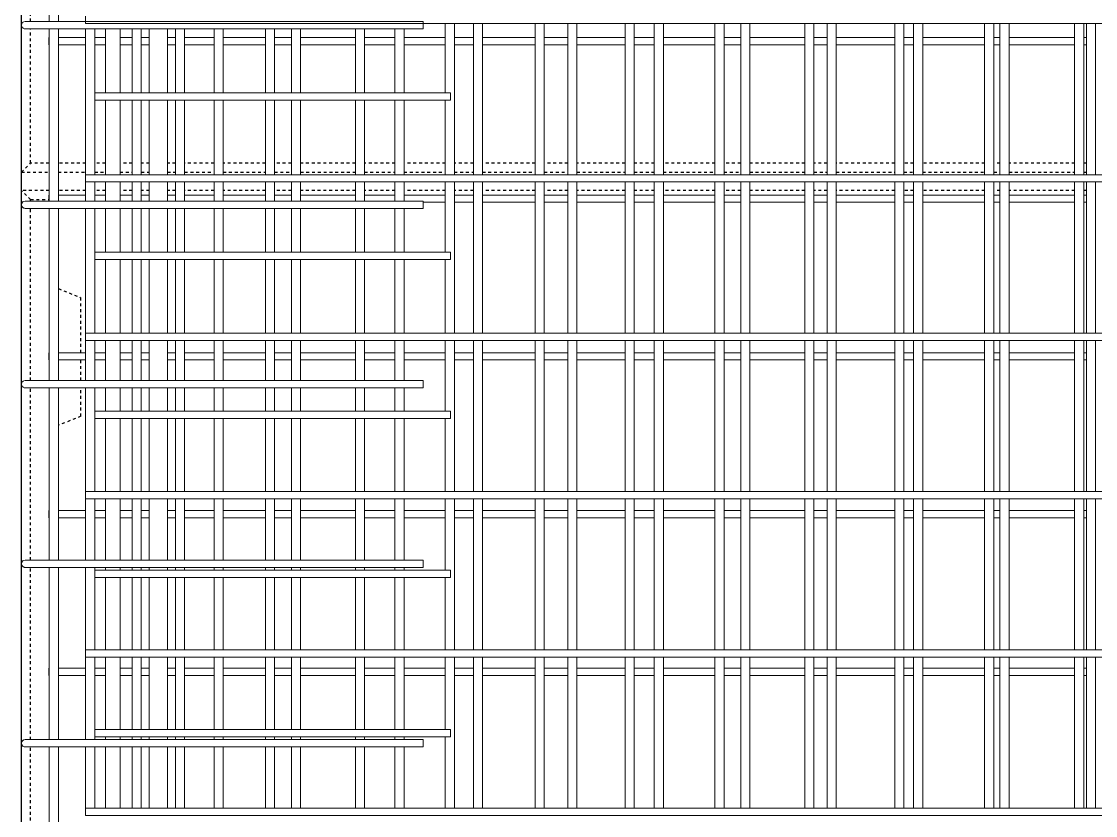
# Model space of a CAD drawing. Header units: millimetres. Extents: x -7141 to 5307, y -2677 to 10424.
# Drawn here: x -4296 to -3119, y 2975 to 3845 of the extents above; entities that cross this region are included whole.
import ezdxf

# ---------------------------------------------------------------- set-up
doc = ezdxf.new("R2010")
doc.units = ezdxf.units.MM
doc.linetypes.add('Dash', pattern=[6.36, 3.18, -3.18])
for name, color, linetype, lineweight in [('A-WALL', 113, 'Continuous', 25), ('A-WALL-HDLN', 110, 'Dash', 25), ('S-RBAR', 171, 'Continuous', 18)]:
    doc.layers.add(name, color=color, linetype=linetype, lineweight=lineweight)

msp = doc.modelspace()

# ---------------------------------------------------------------- linework, layer by layer
at = {"layer": 'A-WALL'}
msp.add_line((-4296.2, -1395), (-4296.2, 7060), dxfattribs=at)
at = {"layer": 'A-WALL-HDLN'}
for p, q in [((-4286.2, 3845.2), (-4286.2, 4034)), ((-4286.2, 3690), (-4286.2, 3837.2)), ((-4296.2, 3680), (-4286.2, 3690)), ((-4265.8, 3690), (-4286.2, 3690)), ((-4225.9, 3690), (-4255.8, 3690)), ((-4204.2, 3690), (-4215.9, 3690)), ((-4174.9, 3690), (-4188.2, 3690)), ((-4156.2, 3690), (-4164.9, 3690)), ((-4127.4, 3690), (-4136.2, 3690)), ((-4085.2, 3690), (-4117.4, 3690)), ((-4028.9, 3690), (-4075.2, 3690)), ((-4000.5, 3690), (-4018.9, 3690)), ((-3930.4, 3690), (-3990.5, 3690)), ((-3887, 3690), (-3920.4, 3690)), ((-3831.9, 3690), (-3877, 3690)), ((-3801.1, 3690), (-3821.9, 3690)), ((-3733.4, 3690), (-3791.1, 3690)), ((-3697.6, 3690), (-3723.4, 3690)), ((-3634.9, 3690), (-3687.6, 3690)), ((-3602.9, 3690), (-3624.9, 3690)), ((-3536.4, 3690), (-3592.9, 3690)), ((-3508.2, 3690), (-3526.4, 3690)), ((-3437.9, 3690), (-3498.2, 3690)), ((-3413.5, 3690), (-3427.9, 3690)), ((-3339.4, 3690), (-3403.5, 3690)), ((-3318.8, 3690), (-3329.4, 3690)), ((-3240.9, 3690), (-3308.8, 3690)), ((-3224.1, 3690), (-3230.9, 3690)), ((-3142.3, 3690), (-3214.1, 3690)), ((-3129.4, 3690), (-3132.3, 3690)), ((-4296.2, 3680), (-4265.8, 3680)), ((-4255.8, 3680), (-4225.9, 3680)), ((-4215.9, 3680), (-4204.2, 3680)), ((-4188.2, 3680), (-4174.9, 3680)), ((-4164.9, 3680), (-4156.2, 3680)), ((-4136.2, 3680), (-4127.4, 3680)), ((-4117.4, 3680), (-4085.2, 3680)), ((-4075.2, 3680), (-4028.9, 3680)), ((-4018.9, 3680), (-4000.5, 3680)), ((-3990.5, 3680), (-3930.4, 3680)), ((-3920.4, 3680), (-3887, 3680)), ((-3877, 3680), (-3831.9, 3680)), ((-3821.9, 3680), (-3801.1, 3680)), ((-3791.1, 3680), (-3733.4, 3680)), ((-3723.4, 3680), (-3697.6, 3680)), ((-3687.6, 3680), (-3634.9, 3680)), ((-3624.9, 3680), (-3602.9, 3680)), ((-3592.9, 3680), (-3536.4, 3680)), ((-3526.4, 3680), (-3508.2, 3680)), ((-3498.2, 3680), (-3437.9, 3680)), ((-3427.9, 3680), (-3413.5, 3680)), ((-3403.5, 3680), (-3339.4, 3680)), ((-3329.4, 3680), (-3318.8, 3680)), ((-3308.8, 3680), (-3240.9, 3680)), ((-3230.9, 3680), (-3224.1, 3680)), ((-3214.1, 3680), (-3142.3, 3680)), ((-3132.3, 3680), (-3129.4, 3680)), ((-4265.8, 3660), (-4296.2, 3660)), ((-4286.2, 3650), (-4296.2, 3660)), ((-4225.9, 3660), (-4255.8, 3660)), ((-4204.2, 3660), (-4215.9, 3660)), ((-4174.9, 3660), (-4188.2, 3660)), ((-4156.2, 3660), (-4164.9, 3660)), ((-4127.4, 3660), (-4136.2, 3660)), ((-4085.2, 3660), (-4117.4, 3660)), ((-4028.9, 3660), (-4075.2, 3660)), ((-4000.5, 3660), (-4018.9, 3660)), ((-3930.4, 3660), (-3990.5, 3660)), ((-3887, 3660), (-3920.4, 3660)), ((-3831.9, 3660), (-3877, 3660)), ((-3801.1, 3660), (-3821.9, 3660)), ((-3733.4, 3660), (-3791.1, 3660)), ((-3697.6, 3660), (-3723.4, 3660)), ((-3634.9, 3660), (-3687.6, 3660)), ((-3602.9, 3660), (-3624.9, 3660)), ((-3536.4, 3660), (-3592.9, 3660)), ((-3508.2, 3660), (-3526.4, 3660)), ((-3437.9, 3660), (-3498.2, 3660)), ((-3413.5, 3660), (-3427.9, 3660)), ((-3339.4, 3660), (-3403.5, 3660)), ((-3318.8, 3660), (-3329.4, 3660)), ((-3240.9, 3660), (-3308.8, 3660)), ((-3224.1, 3660), (-3230.9, 3660)), ((-3142.3, 3660), (-3214.1, 3660)), ((-3129.4, 3660), (-3132.3, 3660)), ((-4286.2, 3648.4), (-4286.2, 3650)), ((-4286.2, 3650), (-4266.2, 3650)), ((-4286.2, 3451.7), (-4286.2, 3640.4)), ((-4255.8, 3552.4), (-4231.2, 3542.5)), ((-4231.2, 3482.2), (-4231.2, 3542.5)), ((-4231.2, 3451.7), (-4231.2, 3474.2)), ((-4286.2, 3254.9), (-4286.2, 3443.7)), ((-4231.2, 3412.5), (-4231.2, 3443.7)), ((-4231.2, 3412.5), (-4255.8, 3402.6)), ((-4286.2, 3058.1), (-4286.2, 3246.9)), ((-4286.2, 2861.3), (-4286.2, 3050.1))]:
    msp.add_line(p, q, dxfattribs=at)
at = {"layer": 'S-RBAR'}
for p, q in [((-4265.8, 3845.2), (-4265.8, 4034)), ((-4255.8, 3845.2), (-4255.8, 4034)), ((-4226.2, 3842.9), (-4226.2, 3850.9)), ((-4272.2, 3845.2), (-4292.2, 3845.2)), ((-4272.2, 3837.2), (-4292.2, 3837.2)), ((-4272.2, 3845.2), (-3856.2, 3845.2)), ((-4272.2, 3837.2), (-3856.2, 3837.2)), ((-4265.8, 3648.4), (-4265.8, 3837.2)), ((-4255.8, 3648.4), (-4255.8, 3837.2)), ((-4226.2, 3842.9), (-2591.2, 3842.9)), ((-4225.9, 3677.3), (-4225.9, 3837.2)), ((-4215.9, 3677.3), (-4215.9, 3837.2)), ((-4204.2, 3766.9), (-4204.2, 3837.2)), ((-4188.2, 3766.9), (-4188.2, 3837.2)), ((-4174.9, 3766.9), (-4174.9, 3837.2)), ((-4164.9, 3766.9), (-4164.9, 3837.2)), ((-4156.2, 3766.9), (-4156.2, 3837.2)), ((-4136.2, 3766.9), (-4136.2, 3837.2)), ((-4127.4, 3766.9), (-4127.4, 3837.2)), ((-4117.4, 3766.9), (-4117.4, 3837.2)), ((-4085.2, 3766.9), (-4085.2, 3837.2)), ((-4075.2, 3766.9), (-4075.2, 3837.2)), ((-4028.9, 3766.9), (-4028.9, 3837.2)), ((-4018.9, 3766.9), (-4018.9, 3837.2)), ((-4000.5, 3766.9), (-4000.5, 3837.2)), ((-3990.5, 3766.9), (-3990.5, 3837.2)), ((-3930.4, 3766.9), (-3930.4, 3837.2)), ((-3920.4, 3766.9), (-3920.4, 3837.2)), ((-3887, 3766.9), (-3887, 3837.2)), ((-3877, 3766.9), (-3877, 3837.2)), ((-3856.2, 3837.2), (-3856.2, 3845.2)), ((-3831.9, 3766.9), (-3831.9, 3842.9)), ((-3821.9, 3677.3), (-3821.9, 3842.9)), ((-3801.1, 3677.3), (-3801.1, 3842.9)), ((-3791.1, 3677.3), (-3791.1, 3842.9)), ((-3733.4, 3677.3), (-3733.4, 3842.9)), ((-3723.4, 3677.3), (-3723.4, 3842.9)), ((-3697.6, 3677.3), (-3697.6, 3842.9)), ((-3687.6, 3677.3), (-3687.6, 3842.9)), ((-3634.9, 3677.3), (-3634.9, 3842.9)), ((-3624.9, 3677.3), (-3624.9, 3842.9)), ((-3602.9, 3677.3), (-3602.9, 3842.9)), ((-3592.9, 3677.3), (-3592.9, 3842.9)), ((-3536.4, 3677.3), (-3536.4, 3842.9)), ((-3526.4, 3677.3), (-3526.4, 3842.9)), ((-3508.2, 3677.3), (-3508.2, 3842.9)), ((-3498.2, 3677.3), (-3498.2, 3842.9)), ((-3437.9, 3677.3), (-3437.9, 3842.9)), ((-3427.9, 3677.3), (-3427.9, 3842.9)), ((-3413.5, 3677.3), (-3413.5, 3842.9)), ((-3403.5, 3677.3), (-3403.5, 3842.9)), ((-3339.4, 3677.3), (-3339.4, 3842.9)), ((-3329.4, 3677.3), (-3329.4, 3842.9)), ((-3318.8, 3677.3), (-3318.8, 3842.9)), ((-3308.8, 3677.3), (-3308.8, 3842.9)), ((-3240.9, 3677.3), (-3240.9, 3842.9)), ((-3230.9, 3677.3), (-3230.9, 3842.9)), ((-3224.1, 3677.3), (-3224.1, 3842.9)), ((-3214.1, 3677.3), (-3214.1, 3842.9)), ((-3142.3, 3677.3), (-3142.3, 3842.9)), ((-3132.3, 3677.3), (-3132.3, 3842.9)), ((-3129.4, 3677.3), (-3129.4, 3842.9)), ((-3119.4, 3677.3), (-3119.4, 3842.9)), ((-4266.2, 3819.8), (-4266.2, 3827.8)), ((-4255.8, 3827.8), (-4225.9, 3827.8)), ((-4215.9, 3827.8), (-4204.2, 3827.8)), ((-4188.2, 3827.8), (-4174.9, 3827.8)), ((-4164.9, 3827.8), (-4156.2, 3827.8)), ((-4136.2, 3827.8), (-4127.4, 3827.8)), ((-4117.4, 3827.8), (-4085.2, 3827.8)), ((-4075.2, 3827.8), (-4028.9, 3827.8)), ((-4018.9, 3827.8), (-4000.5, 3827.8)), ((-3990.5, 3827.8), (-3930.4, 3827.8)), ((-3920.4, 3827.8), (-3887, 3827.8)), ((-3877, 3827.8), (-3831.9, 3827.8)), ((-3821.9, 3827.8), (-3801.1, 3827.8)), ((-3791.1, 3827.8), (-3733.4, 3827.8)), ((-3723.4, 3827.8), (-3697.6, 3827.8)), ((-3687.6, 3827.8), (-3634.9, 3827.8)), ((-3624.9, 3827.8), (-3602.9, 3827.8)), ((-3592.9, 3827.8), (-3536.4, 3827.8)), ((-3526.4, 3827.8), (-3508.2, 3827.8)), ((-3498.2, 3827.8), (-3437.9, 3827.8)), ((-3427.9, 3827.8), (-3413.5, 3827.8)), ((-3403.5, 3827.8), (-3339.4, 3827.8)), ((-3329.4, 3827.8), (-3318.8, 3827.8)), ((-3308.8, 3827.8), (-3240.9, 3827.8)), ((-3230.9, 3827.8), (-3224.1, 3827.8)), ((-3214.1, 3827.8), (-3142.3, 3827.8)), ((-3132.3, 3827.8), (-3129.4, 3827.8)), ((-4255.8, 3819.8), (-4225.9, 3819.8)), ((-4215.9, 3819.8), (-4204.2, 3819.8)), ((-4188.2, 3819.8), (-4174.9, 3819.8)), ((-4164.9, 3819.8), (-4156.2, 3819.8)), ((-4136.2, 3819.8), (-4127.4, 3819.8)), ((-4117.4, 3819.8), (-4085.2, 3819.8)), ((-4075.2, 3819.8), (-4028.9, 3819.8)), ((-4018.9, 3819.8), (-4000.5, 3819.8)), ((-3990.5, 3819.8), (-3930.4, 3819.8)), ((-3920.4, 3819.8), (-3887, 3819.8)), ((-3877, 3819.8), (-3831.9, 3819.8)), ((-3821.9, 3819.8), (-3801.1, 3819.8)), ((-3791.1, 3819.8), (-3733.4, 3819.8)), ((-3723.4, 3819.8), (-3697.6, 3819.8)), ((-3687.6, 3819.8), (-3634.9, 3819.8)), ((-3624.9, 3819.8), (-3602.9, 3819.8)), ((-3592.9, 3819.8), (-3536.4, 3819.8)), ((-3526.4, 3819.8), (-3508.2, 3819.8)), ((-3498.2, 3819.8), (-3437.9, 3819.8)), ((-3427.9, 3819.8), (-3413.5, 3819.8)), ((-3403.5, 3819.8), (-3339.4, 3819.8)), ((-3329.4, 3819.8), (-3318.8, 3819.8)), ((-3308.8, 3819.8), (-3240.9, 3819.8)), ((-3230.9, 3819.8), (-3224.1, 3819.8)), ((-3214.1, 3819.8), (-3142.3, 3819.8)), ((-3132.3, 3819.8), (-3129.4, 3819.8)), ((-4186.2, 3766.9), (-4216.3, 3766.9)), ((-4186.2, 3766.9), (-3826.2, 3766.9)), ((-3826.2, 3758.9), (-3826.2, 3766.9)), ((-4186.2, 3758.9), (-4216.3, 3758.9)), ((-4204.2, 3677.3), (-4204.2, 3758.9)), ((-4188.2, 3677.3), (-4188.2, 3758.9)), ((-4186.2, 3758.9), (-3826.2, 3758.9)), ((-4174.9, 3677.3), (-4174.9, 3758.9)), ((-4164.9, 3677.3), (-4164.9, 3758.9)), ((-4156.2, 3677.3), (-4156.2, 3758.9)), ((-4136.2, 3677.3), (-4136.2, 3758.9)), ((-4127.4, 3677.3), (-4127.4, 3758.9)), ((-4117.4, 3677.3), (-4117.4, 3758.9)), ((-4085.2, 3677.3), (-4085.2, 3758.9)), ((-4075.2, 3677.3), (-4075.2, 3758.9)), ((-4028.9, 3677.3), (-4028.9, 3758.9)), ((-4018.9, 3677.3), (-4018.9, 3758.9)), ((-4000.5, 3677.3), (-4000.5, 3758.9)), ((-3990.5, 3677.3), (-3990.5, 3758.9)), ((-3930.4, 3677.3), (-3930.4, 3758.9)), ((-3920.4, 3677.3), (-3920.4, 3758.9)), ((-3887, 3677.3), (-3887, 3758.9)), ((-3877, 3677.3), (-3877, 3758.9)), ((-3831.9, 3677.3), (-3831.9, 3758.9)), ((-4226.2, 3677.3), (-2591.2, 3677.3)), ((-4226.2, 3669.3), (-4226.2, 3677.3)), ((-4226.2, 3669.3), (-2591.2, 3669.3)), ((-4225.9, 3648.4), (-4225.9, 3669.3)), ((-4215.9, 3648.4), (-4215.9, 3669.3)), ((-4204.2, 3648.4), (-4204.2, 3669.3)), ((-4188.2, 3648.4), (-4188.2, 3669.3)), ((-4174.9, 3648.4), (-4174.9, 3669.3)), ((-4164.9, 3648.4), (-4164.9, 3669.3)), ((-4156.2, 3648.4), (-4156.2, 3669.3)), ((-4136.2, 3648.4), (-4136.2, 3669.3)), ((-4127.4, 3648.4), (-4127.4, 3669.3)), ((-4117.4, 3648.4), (-4117.4, 3669.3)), ((-4085.2, 3648.4), (-4085.2, 3669.3)), ((-4075.2, 3648.4), (-4075.2, 3669.3)), ((-4028.9, 3648.4), (-4028.9, 3669.3)), ((-4018.9, 3648.4), (-4018.9, 3669.3)), ((-4000.5, 3648.4), (-4000.5, 3669.3)), ((-3990.5, 3648.4), (-3990.5, 3669.3)), ((-3930.4, 3648.4), (-3930.4, 3669.3)), ((-3920.4, 3648.4), (-3920.4, 3669.3)), ((-3887, 3648.4), (-3887, 3669.3)), ((-3877, 3648.4), (-3877, 3669.3)), ((-3831.9, 3592.5), (-3831.9, 3669.3)), ((-3821.9, 3503.7), (-3821.9, 3669.3)), ((-3801.1, 3503.7), (-3801.1, 3669.3)), ((-3791.1, 3503.7), (-3791.1, 3669.3)), ((-3733.4, 3503.7), (-3733.4, 3669.3)), ((-3723.4, 3503.7), (-3723.4, 3669.3)), ((-3697.6, 3503.7), (-3697.6, 3669.3)), ((-3687.6, 3503.7), (-3687.6, 3669.3)), ((-3634.9, 3503.7), (-3634.9, 3669.3)), ((-3624.9, 3503.7), (-3624.9, 3669.3)), ((-3602.9, 3503.7), (-3602.9, 3669.3)), ((-3592.9, 3503.7), (-3592.9, 3669.3)), ((-3536.4, 3503.7), (-3536.4, 3669.3)), ((-3526.4, 3503.7), (-3526.4, 3669.3)), ((-3508.2, 3503.7), (-3508.2, 3669.3)), ((-3498.2, 3503.7), (-3498.2, 3669.3)), ((-3437.9, 3503.7), (-3437.9, 3669.3)), ((-3427.9, 3503.7), (-3427.9, 3669.3)), ((-3413.5, 3503.7), (-3413.5, 3669.3)), ((-3403.5, 3503.7), (-3403.5, 3669.3)), ((-3339.4, 3503.7), (-3339.4, 3669.3)), ((-3329.4, 3503.7), (-3329.4, 3669.3)), ((-3318.8, 3503.7), (-3318.8, 3669.3)), ((-3308.8, 3503.7), (-3308.8, 3669.3)), ((-3240.9, 3503.7), (-3240.9, 3669.3)), ((-3230.9, 3503.7), (-3230.9, 3669.3)), ((-3224.1, 3503.7), (-3224.1, 3669.3)), ((-3214.1, 3503.7), (-3214.1, 3669.3)), ((-3142.3, 3503.7), (-3142.3, 3669.3)), ((-3132.3, 3503.7), (-3132.3, 3669.3)), ((-3129.4, 3503.7), (-3129.4, 3669.3)), ((-3119.4, 3503.7), (-3119.4, 3669.3)), ((-4272.2, 3648.4), (-4292.2, 3648.4)), ((-4272.2, 3648.4), (-3856.2, 3648.4)), ((-4266.2, 3648.4), (-4266.2, 3655)), ((-4255.8, 3655), (-4225.9, 3655)), ((-4215.9, 3655), (-4204.2, 3655)), ((-4188.2, 3655), (-4174.9, 3655)), ((-4164.9, 3655), (-4156.2, 3655)), ((-4136.2, 3655), (-4127.4, 3655)), ((-4117.4, 3655), (-4085.2, 3655)), ((-4075.2, 3655), (-4028.9, 3655)), ((-4018.9, 3655), (-4000.5, 3655)), ((-3990.5, 3655), (-3930.4, 3655)), ((-3920.4, 3655), (-3887, 3655)), ((-3877, 3655), (-3831.9, 3655)), ((-3856.2, 3640.4), (-3856.2, 3648.4)), ((-3821.9, 3655), (-3801.1, 3655)), ((-3791.1, 3655), (-3733.4, 3655)), ((-3723.4, 3655), (-3697.6, 3655)), ((-3687.6, 3655), (-3634.9, 3655)), ((-3624.9, 3655), (-3602.9, 3655)), ((-3592.9, 3655), (-3536.4, 3655)), ((-3526.4, 3655), (-3508.2, 3655)), ((-3498.2, 3655), (-3437.9, 3655)), ((-3427.9, 3655), (-3413.5, 3655)), ((-3403.5, 3655), (-3339.4, 3655)), ((-3329.4, 3655), (-3318.8, 3655)), ((-3308.8, 3655), (-3240.9, 3655)), ((-3230.9, 3655), (-3224.1, 3655)), ((-3214.1, 3655), (-3142.3, 3655)), ((-3132.3, 3655), (-3129.4, 3655)), ((-4272.2, 3640.4), (-4292.2, 3640.4)), ((-4272.2, 3640.4), (-3856.2, 3640.4)), ((-4265.8, 3451.7), (-4265.8, 3640.4)), ((-4255.8, 3451.7), (-4255.8, 3640.4)), ((-4225.9, 3503.7), (-4225.9, 3640.4)), ((-4215.9, 3503.7), (-4215.9, 3640.4)), ((-4204.2, 3592.5), (-4204.2, 3640.4)), ((-4188.2, 3592.5), (-4188.2, 3640.4)), ((-4174.9, 3592.5), (-4174.9, 3640.4)), ((-4164.9, 3592.5), (-4164.9, 3640.4)), ((-4156.2, 3592.5), (-4156.2, 3640.4)), ((-4136.2, 3592.5), (-4136.2, 3640.4)), ((-4127.4, 3592.5), (-4127.4, 3640.4)), ((-4117.4, 3592.5), (-4117.4, 3640.4)), ((-4085.2, 3592.5), (-4085.2, 3640.4)), ((-4075.2, 3592.5), (-4075.2, 3640.4)), ((-4028.9, 3592.5), (-4028.9, 3640.4)), ((-4018.9, 3592.5), (-4018.9, 3640.4)), ((-4000.5, 3592.5), (-4000.5, 3640.4)), ((-3990.5, 3592.5), (-3990.5, 3640.4)), ((-3930.4, 3592.5), (-3930.4, 3640.4)), ((-3920.4, 3592.5), (-3920.4, 3640.4)), ((-3887, 3592.5), (-3887, 3640.4)), ((-3877, 3592.5), (-3877, 3640.4)), ((-3856.2, 3647), (-3831.9, 3647)), ((-3821.9, 3647), (-3801.1, 3647)), ((-3791.1, 3647), (-3733.4, 3647)), ((-3723.4, 3647), (-3697.6, 3647)), ((-3687.6, 3647), (-3634.9, 3647)), ((-3624.9, 3647), (-3602.9, 3647)), ((-3592.9, 3647), (-3536.4, 3647)), ((-3526.4, 3647), (-3508.2, 3647)), ((-3498.2, 3647), (-3437.9, 3647)), ((-3427.9, 3647), (-3413.5, 3647)), ((-3403.5, 3647), (-3339.4, 3647)), ((-3329.4, 3647), (-3318.8, 3647)), ((-3308.8, 3647), (-3240.9, 3647)), ((-3230.9, 3647), (-3224.1, 3647)), ((-3214.1, 3647), (-3142.3, 3647)), ((-3132.3, 3647), (-3129.4, 3647)), ((-4186.2, 3592.5), (-4216.3, 3592.5)), ((-4186.2, 3592.5), (-3826.2, 3592.5)), ((-3826.2, 3584.5), (-3826.2, 3592.5)), ((-4186.2, 3584.5), (-4216.3, 3584.5)), ((-4204.2, 3503.7), (-4204.2, 3584.5)), ((-4188.2, 3503.7), (-4188.2, 3584.5)), ((-4186.2, 3584.5), (-3826.2, 3584.5)), ((-4174.9, 3503.7), (-4174.9, 3584.5)), ((-4164.9, 3503.7), (-4164.9, 3584.5)), ((-4156.2, 3503.7), (-4156.2, 3584.5)), ((-4136.2, 3503.7), (-4136.2, 3584.5)), ((-4127.4, 3503.7), (-4127.4, 3584.5)), ((-4117.4, 3503.7), (-4117.4, 3584.5)), ((-4085.2, 3503.7), (-4085.2, 3584.5)), ((-4075.2, 3503.7), (-4075.2, 3584.5)), ((-4028.9, 3503.7), (-4028.9, 3584.5)), ((-4018.9, 3503.7), (-4018.9, 3584.5)), ((-4000.5, 3503.7), (-4000.5, 3584.5)), ((-3990.5, 3503.7), (-3990.5, 3584.5)), ((-3930.4, 3503.7), (-3930.4, 3584.5)), ((-3920.4, 3503.7), (-3920.4, 3584.5)), ((-3887, 3503.7), (-3887, 3584.5)), ((-3877, 3503.7), (-3877, 3584.5)), ((-3831.9, 3503.7), (-3831.9, 3584.5)), ((-4226.2, 3503.7), (-2591.2, 3503.7)), ((-4226.2, 3495.7), (-4226.2, 3503.7)), ((-4226.2, 3495.7), (-2591.2, 3495.7)), ((-4225.9, 3451.7), (-4225.9, 3495.7)), ((-4215.9, 3451.7), (-4215.9, 3495.7)), ((-4204.2, 3451.7), (-4204.2, 3495.7)), ((-4188.2, 3451.7), (-4188.2, 3495.7)), ((-4174.9, 3451.7), (-4174.9, 3495.7)), ((-4164.9, 3451.7), (-4164.9, 3495.7)), ((-4156.2, 3451.7), (-4156.2, 3495.7)), ((-4136.2, 3451.7), (-4136.2, 3495.7)), ((-4127.4, 3451.7), (-4127.4, 3495.7)), ((-4117.4, 3451.7), (-4117.4, 3495.7)), ((-4085.2, 3451.7), (-4085.2, 3495.7)), ((-4075.2, 3451.7), (-4075.2, 3495.7)), ((-4028.9, 3451.7), (-4028.9, 3495.7)), ((-4018.9, 3451.7), (-4018.9, 3495.7)), ((-4000.5, 3451.7), (-4000.5, 3495.7)), ((-3990.5, 3451.7), (-3990.5, 3495.7)), ((-3930.4, 3451.7), (-3930.4, 3495.7)), ((-3920.4, 3451.7), (-3920.4, 3495.7)), ((-3887, 3451.7), (-3887, 3495.7)), ((-3877, 3451.7), (-3877, 3495.7)), ((-3831.9, 3418.1), (-3831.9, 3495.7)), ((-3821.9, 3330.1), (-3821.9, 3495.7)), ((-3801.1, 3330.1), (-3801.1, 3495.7)), ((-3791.1, 3330.1), (-3791.1, 3495.7)), ((-3733.4, 3330.1), (-3733.4, 3495.7)), ((-3723.4, 3330.1), (-3723.4, 3495.7)), ((-3697.6, 3330.1), (-3697.6, 3495.7)), ((-3687.6, 3330.1), (-3687.6, 3495.7)), ((-3634.9, 3330.1), (-3634.9, 3495.7)), ((-3624.9, 3330.1), (-3624.9, 3495.7)), ((-3602.9, 3330.1), (-3602.9, 3495.7)), ((-3592.9, 3330.1), (-3592.9, 3495.7)), ((-3536.4, 3330.1), (-3536.4, 3495.7)), ((-3526.4, 3330.1), (-3526.4, 3495.7)), ((-3508.2, 3330.1), (-3508.2, 3495.7)), ((-3498.2, 3330.1), (-3498.2, 3495.7)), ((-3437.9, 3330.1), (-3437.9, 3495.7)), ((-3427.9, 3330.1), (-3427.9, 3495.7)), ((-3413.5, 3330.1), (-3413.5, 3495.7)), ((-3403.5, 3330.1), (-3403.5, 3495.7)), ((-3339.4, 3330.1), (-3339.4, 3495.7)), ((-3329.4, 3330.1), (-3329.4, 3495.7)), ((-3318.8, 3330.1), (-3318.8, 3495.7)), ((-3308.8, 3330.1), (-3308.8, 3495.7)), ((-3240.9, 3330.1), (-3240.9, 3495.7)), ((-3230.9, 3330.1), (-3230.9, 3495.7)), ((-3224.1, 3330.1), (-3224.1, 3495.7)), ((-3214.1, 3330.1), (-3214.1, 3495.7)), ((-3142.3, 3330.1), (-3142.3, 3495.7)), ((-3132.3, 3330.1), (-3132.3, 3495.7)), ((-3129.4, 3330.1), (-3129.4, 3495.7)), ((-3119.4, 3330.1), (-3119.4, 3495.7)), ((-4266.2, 3474.2), (-4266.2, 3482.2)), ((-4255.8, 3482.2), (-4225.9, 3482.2)), ((-4255.8, 3474.2), (-4225.9, 3474.2)), ((-4215.9, 3482.2), (-4204.2, 3482.2)), ((-4215.9, 3474.2), (-4204.2, 3474.2)), ((-4188.2, 3482.2), (-4174.9, 3482.2)), ((-4188.2, 3474.2), (-4174.9, 3474.2)), ((-4164.9, 3482.2), (-4156.2, 3482.2)), ((-4164.9, 3474.2), (-4156.2, 3474.2)), ((-4136.2, 3482.2), (-4127.4, 3482.2)), ((-4136.2, 3474.2), (-4127.4, 3474.2)), ((-4117.4, 3482.2), (-4085.2, 3482.2)), ((-4117.4, 3474.2), (-4085.2, 3474.2)), ((-4075.2, 3482.2), (-4028.9, 3482.2)), ((-4075.2, 3474.2), (-4028.9, 3474.2)), ((-4018.9, 3482.2), (-4000.5, 3482.2)), ((-4018.9, 3474.2), (-4000.5, 3474.2)), ((-3990.5, 3482.2), (-3930.4, 3482.2)), ((-3990.5, 3474.2), (-3930.4, 3474.2)), ((-3920.4, 3482.2), (-3887, 3482.2)), ((-3920.4, 3474.2), (-3887, 3474.2)), ((-3877, 3482.2), (-3831.9, 3482.2)), ((-3877, 3474.2), (-3831.9, 3474.2)), ((-3821.9, 3482.2), (-3801.1, 3482.2)), ((-3821.9, 3474.2), (-3801.1, 3474.2)), ((-3791.1, 3482.2), (-3733.4, 3482.2)), ((-3791.1, 3474.2), (-3733.4, 3474.2)), ((-3723.4, 3482.2), (-3697.6, 3482.2)), ((-3723.4, 3474.2), (-3697.6, 3474.2)), ((-3687.6, 3482.2), (-3634.9, 3482.2)), ((-3687.6, 3474.2), (-3634.9, 3474.2)), ((-3624.9, 3482.2), (-3602.9, 3482.2)), ((-3624.9, 3474.2), (-3602.9, 3474.2)), ((-3592.9, 3482.2), (-3536.4, 3482.2)), ((-3592.9, 3474.2), (-3536.4, 3474.2)), ((-3526.4, 3482.2), (-3508.2, 3482.2)), ((-3526.4, 3474.2), (-3508.2, 3474.2)), ((-3498.2, 3482.2), (-3437.9, 3482.2)), ((-3498.2, 3474.2), (-3437.9, 3474.2)), ((-3427.9, 3482.2), (-3413.5, 3482.2)), ((-3427.9, 3474.2), (-3413.5, 3474.2)), ((-3403.5, 3482.2), (-3339.4, 3482.2)), ((-3403.5, 3474.2), (-3339.4, 3474.2)), ((-3329.4, 3482.2), (-3318.8, 3482.2)), ((-3329.4, 3474.2), (-3318.8, 3474.2)), ((-3308.8, 3482.2), (-3240.9, 3482.2)), ((-3308.8, 3474.2), (-3240.9, 3474.2)), ((-3230.9, 3482.2), (-3224.1, 3482.2)), ((-3230.9, 3474.2), (-3224.1, 3474.2)), ((-3214.1, 3482.2), (-3142.3, 3482.2)), ((-3214.1, 3474.2), (-3142.3, 3474.2)), ((-3132.3, 3482.2), (-3129.4, 3482.2)), ((-3132.3, 3474.2), (-3129.4, 3474.2)), ((-4272.2, 3451.7), (-4292.2, 3451.7)), ((-4272.2, 3451.7), (-3856.2, 3451.7)), ((-3856.2, 3443.7), (-3856.2, 3451.7)), ((-4272.2, 3443.7), (-4292.2, 3443.7)), ((-4272.2, 3443.7), (-3856.2, 3443.7)), ((-4265.8, 3254.9), (-4265.8, 3443.7)), ((-4255.8, 3254.9), (-4255.8, 3443.7)), ((-4225.9, 3330.1), (-4225.9, 3443.7)), ((-4215.9, 3330.1), (-4215.9, 3443.7)), ((-4204.2, 3418.1), (-4204.2, 3443.7)), ((-4188.2, 3418.1), (-4188.2, 3443.7)), ((-4174.9, 3418.1), (-4174.9, 3443.7)), ((-4164.9, 3418.1), (-4164.9, 3443.7)), ((-4156.2, 3418.1), (-4156.2, 3443.7)), ((-4136.2, 3418.1), (-4136.2, 3443.7)), ((-4127.4, 3418.1), (-4127.4, 3443.7)), ((-4117.4, 3418.1), (-4117.4, 3443.7)), ((-4085.2, 3418.1), (-4085.2, 3443.7)), ((-4075.2, 3418.1), (-4075.2, 3443.7)), ((-4028.9, 3418.1), (-4028.9, 3443.7)), ((-4018.9, 3418.1), (-4018.9, 3443.7)), ((-4000.5, 3418.1), (-4000.5, 3443.7)), ((-3990.5, 3418.1), (-3990.5, 3443.7)), ((-3930.4, 3418.1), (-3930.4, 3443.7)), ((-3920.4, 3418.1), (-3920.4, 3443.7)), ((-3887, 3418.1), (-3887, 3443.7)), ((-3877, 3418.1), (-3877, 3443.7)), ((-4186.2, 3418.1), (-4216.3, 3418.1)), ((-4186.2, 3418.1), (-3826.2, 3418.1)), ((-3826.2, 3410.1), (-3826.2, 3418.1)), ((-4186.2, 3410.1), (-4216.3, 3410.1)), ((-4204.2, 3330.1), (-4204.2, 3410.1)), ((-4188.2, 3330.1), (-4188.2, 3410.1)), ((-4186.2, 3410.1), (-3826.2, 3410.1)), ((-4174.9, 3330.1), (-4174.9, 3410.1)), ((-4164.9, 3330.1), (-4164.9, 3410.1)), ((-4156.2, 3330.1), (-4156.2, 3410.1)), ((-4136.2, 3330.1), (-4136.2, 3410.1)), ((-4127.4, 3330.1), (-4127.4, 3410.1)), ((-4117.4, 3330.1), (-4117.4, 3410.1)), ((-4085.2, 3330.1), (-4085.2, 3410.1)), ((-4075.2, 3330.1), (-4075.2, 3410.1)), ((-4028.9, 3330.1), (-4028.9, 3410.1)), ((-4018.9, 3330.1), (-4018.9, 3410.1)), ((-4000.5, 3330.1), (-4000.5, 3410.1)), ((-3990.5, 3330.1), (-3990.5, 3410.1)), ((-3930.4, 3330.1), (-3930.4, 3410.1)), ((-3920.4, 3330.1), (-3920.4, 3410.1)), ((-3887, 3330.1), (-3887, 3410.1)), ((-3877, 3330.1), (-3877, 3410.1)), ((-3831.9, 3330.1), (-3831.9, 3410.1)), ((-4226.2, 3330.1), (-2591.2, 3330.1)), ((-4226.2, 3322.1), (-4226.2, 3330.1)), ((-4226.2, 3322.1), (-2591.2, 3322.1)), ((-4225.9, 3254.9), (-4225.9, 3322.1)), ((-4215.9, 3254.9), (-4215.9, 3322.1)), ((-4204.2, 3254.9), (-4204.2, 3322.1)), ((-4188.2, 3254.9), (-4188.2, 3322.1)), ((-4174.9, 3254.9), (-4174.9, 3322.1)), ((-4164.9, 3254.9), (-4164.9, 3322.1)), ((-4156.2, 3254.9), (-4156.2, 3322.1)), ((-4136.2, 3254.9), (-4136.2, 3322.1)), ((-4127.4, 3254.9), (-4127.4, 3322.1)), ((-4117.4, 3254.9), (-4117.4, 3322.1)), ((-4085.2, 3254.9), (-4085.2, 3322.1)), ((-4075.2, 3254.9), (-4075.2, 3322.1)), ((-4028.9, 3254.9), (-4028.9, 3322.1)), ((-4018.9, 3254.9), (-4018.9, 3322.1)), ((-4000.5, 3254.9), (-4000.5, 3322.1)), ((-3990.5, 3254.9), (-3990.5, 3322.1)), ((-3930.4, 3254.9), (-3930.4, 3322.1)), ((-3920.4, 3254.9), (-3920.4, 3322.1)), ((-3887, 3254.9), (-3887, 3322.1)), ((-3877, 3254.9), (-3877, 3322.1)), ((-3831.9, 3243.7), (-3831.9, 3322.1)), ((-3821.9, 3156.5), (-3821.9, 3322.1)), ((-3801.1, 3156.5), (-3801.1, 3322.1)), ((-3791.1, 3156.5), (-3791.1, 3322.1)), ((-3733.4, 3156.5), (-3733.4, 3322.1)), ((-3723.4, 3156.5), (-3723.4, 3322.1)), ((-3697.6, 3156.5), (-3697.6, 3322.1)), ((-3687.6, 3156.5), (-3687.6, 3322.1)), ((-3634.9, 3156.5), (-3634.9, 3322.1)), ((-3624.9, 3156.5), (-3624.9, 3322.1)), ((-3602.9, 3156.5), (-3602.9, 3322.1)), ((-3592.9, 3156.5), (-3592.9, 3322.1)), ((-3536.4, 3156.5), (-3536.4, 3322.1)), ((-3526.4, 3156.5), (-3526.4, 3322.1)), ((-3508.2, 3156.5), (-3508.2, 3322.1)), ((-3498.2, 3156.5), (-3498.2, 3322.1)), ((-3437.9, 3156.5), (-3437.9, 3322.1)), ((-3427.9, 3156.5), (-3427.9, 3322.1)), ((-3413.5, 3156.5), (-3413.5, 3322.1)), ((-3403.5, 3156.5), (-3403.5, 3322.1)), ((-3339.4, 3156.5), (-3339.4, 3322.1)), ((-3329.4, 3156.5), (-3329.4, 3322.1)), ((-3318.8, 3156.5), (-3318.8, 3322.1)), ((-3308.8, 3156.5), (-3308.8, 3322.1)), ((-3240.9, 3156.5), (-3240.9, 3322.1)), ((-3230.9, 3156.5), (-3230.9, 3322.1)), ((-3224.1, 3156.5), (-3224.1, 3322.1)), ((-3214.1, 3156.5), (-3214.1, 3322.1)), ((-3142.3, 3156.5), (-3142.3, 3322.1)), ((-3132.3, 3156.5), (-3132.3, 3322.1)), ((-3129.4, 3156.5), (-3129.4, 3322.1)), ((-3119.4, 3156.5), (-3119.4, 3322.1)), ((-4266.2, 3301.3), (-4266.2, 3309.3)), ((-4255.8, 3309.3), (-4225.9, 3309.3)), ((-4215.9, 3309.3), (-4204.2, 3309.3)), ((-4188.2, 3309.3), (-4174.9, 3309.3)), ((-4164.9, 3309.3), (-4156.2, 3309.3)), ((-4136.2, 3309.3), (-4127.4, 3309.3)), ((-4117.4, 3309.3), (-4085.2, 3309.3)), ((-4075.2, 3309.3), (-4028.9, 3309.3)), ((-4018.9, 3309.3), (-4000.5, 3309.3)), ((-3990.5, 3309.3), (-3930.4, 3309.3)), ((-3920.4, 3309.3), (-3887, 3309.3)), ((-3877, 3309.3), (-3831.9, 3309.3)), ((-3821.9, 3309.3), (-3801.1, 3309.3)), ((-3791.1, 3309.3), (-3733.4, 3309.3)), ((-3723.4, 3309.3), (-3697.6, 3309.3)), ((-3687.6, 3309.3), (-3634.9, 3309.3)), ((-3624.9, 3309.3), (-3602.9, 3309.3)), ((-3592.9, 3309.3), (-3536.4, 3309.3)), ((-3526.4, 3309.3), (-3508.2, 3309.3)), ((-3498.2, 3309.3), (-3437.9, 3309.3)), ((-3427.9, 3309.3), (-3413.5, 3309.3)), ((-3403.5, 3309.3), (-3339.4, 3309.3)), ((-3329.4, 3309.3), (-3318.8, 3309.3)), ((-3308.8, 3309.3), (-3240.9, 3309.3)), ((-3230.9, 3309.3), (-3224.1, 3309.3)), ((-3214.1, 3309.3), (-3142.3, 3309.3)), ((-3132.3, 3309.3), (-3129.4, 3309.3)), ((-4255.8, 3301.3), (-4225.9, 3301.3)), ((-4215.9, 3301.3), (-4204.2, 3301.3)), ((-4188.2, 3301.3), (-4174.9, 3301.3)), ((-4164.9, 3301.3), (-4156.2, 3301.3)), ((-4136.2, 3301.3), (-4127.4, 3301.3)), ((-4117.4, 3301.3), (-4085.2, 3301.3)), ((-4075.2, 3301.3), (-4028.9, 3301.3)), ((-4018.9, 3301.3), (-4000.5, 3301.3)), ((-3990.5, 3301.3), (-3930.4, 3301.3)), ((-3920.4, 3301.3), (-3887, 3301.3)), ((-3877, 3301.3), (-3831.9, 3301.3)), ((-3821.9, 3301.3), (-3801.1, 3301.3)), ((-3791.1, 3301.3), (-3733.4, 3301.3)), ((-3723.4, 3301.3), (-3697.6, 3301.3)), ((-3687.6, 3301.3), (-3634.9, 3301.3)), ((-3624.9, 3301.3), (-3602.9, 3301.3)), ((-3592.9, 3301.3), (-3536.4, 3301.3)), ((-3526.4, 3301.3), (-3508.2, 3301.3)), ((-3498.2, 3301.3), (-3437.9, 3301.3)), ((-3427.9, 3301.3), (-3413.5, 3301.3)), ((-3403.5, 3301.3), (-3339.4, 3301.3)), ((-3329.4, 3301.3), (-3318.8, 3301.3)), ((-3308.8, 3301.3), (-3240.9, 3301.3)), ((-3230.9, 3301.3), (-3224.1, 3301.3)), ((-3214.1, 3301.3), (-3142.3, 3301.3)), ((-3132.3, 3301.3), (-3129.4, 3301.3)), ((-4272.2, 3254.9), (-4292.2, 3254.9)), ((-4272.2, 3254.9), (-3856.2, 3254.9)), ((-3856.2, 3246.9), (-3856.2, 3254.9)), ((-4272.2, 3246.9), (-4292.2, 3246.9)), ((-4272.2, 3246.9), (-3856.2, 3246.9)), ((-4265.8, 3058.1), (-4265.8, 3246.9)), ((-4255.8, 3058.1), (-4255.8, 3246.9)), ((-4225.9, 3156.5), (-4225.9, 3246.9)), ((-4186.2, 3243.7), (-4216.3, 3243.7)), ((-4215.9, 3156.5), (-4215.9, 3246.9)), ((-4204.2, 3243.7), (-4204.2, 3246.9)), ((-4188.2, 3243.7), (-4188.2, 3246.9)), ((-4186.2, 3243.7), (-3826.2, 3243.7)), ((-4174.9, 3243.7), (-4174.9, 3246.9)), ((-4164.9, 3243.7), (-4164.9, 3246.9)), ((-4156.2, 3243.7), (-4156.2, 3246.9)), ((-4136.2, 3243.7), (-4136.2, 3246.9)), ((-4127.4, 3243.7), (-4127.4, 3246.9)), ((-4117.4, 3243.7), (-4117.4, 3246.9)), ((-4085.2, 3243.7), (-4085.2, 3246.9)), ((-4075.2, 3243.7), (-4075.2, 3246.9)), ((-4028.9, 3243.7), (-4028.9, 3246.9)), ((-4018.9, 3243.7), (-4018.9, 3246.9)), ((-4000.5, 3243.7), (-4000.5, 3246.9)), ((-3990.5, 3243.7), (-3990.5, 3246.9)), ((-3930.4, 3243.7), (-3930.4, 3246.9)), ((-3920.4, 3243.7), (-3920.4, 3246.9)), ((-3887, 3243.7), (-3887, 3246.9)), ((-3877, 3243.7), (-3877, 3246.9)), ((-3826.2, 3235.7), (-3826.2, 3243.7)), ((-4186.2, 3235.7), (-4216.3, 3235.7)), ((-4204.2, 3156.5), (-4204.2, 3235.7)), ((-4188.2, 3156.5), (-4188.2, 3235.7)), ((-4186.2, 3235.7), (-3826.2, 3235.7)), ((-4174.9, 3156.5), (-4174.9, 3235.7)), ((-4164.9, 3156.5), (-4164.9, 3235.7)), ((-4156.2, 3156.5), (-4156.2, 3235.7)), ((-4136.2, 3156.5), (-4136.2, 3235.7)), ((-4127.4, 3156.5), (-4127.4, 3235.7)), ((-4117.4, 3156.5), (-4117.4, 3235.7)), ((-4085.2, 3156.5), (-4085.2, 3235.7)), ((-4075.2, 3156.5), (-4075.2, 3235.7)), ((-4028.9, 3156.5), (-4028.9, 3235.7)), ((-4018.9, 3156.5), (-4018.9, 3235.7)), ((-4000.5, 3156.5), (-4000.5, 3235.7)), ((-3990.5, 3156.5), (-3990.5, 3235.7)), ((-3930.4, 3156.5), (-3930.4, 3235.7)), ((-3920.4, 3156.5), (-3920.4, 3235.7)), ((-3887, 3156.5), (-3887, 3235.7)), ((-3877, 3156.5), (-3877, 3235.7)), ((-3831.9, 3156.5), (-3831.9, 3235.7)), ((-4226.2, 3156.5), (-2591.2, 3156.5)), ((-4226.2, 3148.5), (-4226.2, 3156.5)), ((-4226.2, 3148.5), (-2591.2, 3148.5)), ((-4225.9, 3058.1), (-4225.9, 3148.5)), ((-4215.9, 3058.1), (-4215.9, 3148.5)), ((-4204.2, 3069.3), (-4204.2, 3148.5)), ((-4188.2, 3069.3), (-4188.2, 3148.5)), ((-4174.9, 3069.3), (-4174.9, 3148.5)), ((-4164.9, 3069.3), (-4164.9, 3148.5)), ((-4156.2, 3069.3), (-4156.2, 3148.5)), ((-4136.2, 3069.3), (-4136.2, 3148.5)), ((-4127.4, 3069.3), (-4127.4, 3148.5)), ((-4117.4, 3069.3), (-4117.4, 3148.5)), ((-4085.2, 3069.3), (-4085.2, 3148.5)), ((-4075.2, 3069.3), (-4075.2, 3148.5)), ((-4028.9, 3069.3), (-4028.9, 3148.5)), ((-4018.9, 3069.3), (-4018.9, 3148.5)), ((-4000.5, 3069.3), (-4000.5, 3148.5)), ((-3990.5, 3069.3), (-3990.5, 3148.5)), ((-3930.4, 3069.3), (-3930.4, 3148.5)), ((-3920.4, 3069.3), (-3920.4, 3148.5)), ((-3887, 3069.3), (-3887, 3148.5)), ((-3877, 3069.3), (-3877, 3148.5)), ((-3831.9, 3069.3), (-3831.9, 3148.5)), ((-3821.9, 2982.9), (-3821.9, 3148.5)), ((-3801.1, 2982.9), (-3801.1, 3148.5)), ((-3791.1, 2982.9), (-3791.1, 3148.5)), ((-3733.4, 2982.9), (-3733.4, 3148.5)), ((-3723.4, 2982.9), (-3723.4, 3148.5)), ((-3697.6, 2982.9), (-3697.6, 3148.5)), ((-3687.6, 2982.9), (-3687.6, 3148.5)), ((-3634.9, 2982.9), (-3634.9, 3148.5)), ((-3624.9, 2982.9), (-3624.9, 3148.5)), ((-3602.9, 2982.9), (-3602.9, 3148.5)), ((-3592.9, 2982.9), (-3592.9, 3148.5)), ((-3536.4, 2982.9), (-3536.4, 3148.5)), ((-3526.4, 2982.9), (-3526.4, 3148.5)), ((-3508.2, 2982.9), (-3508.2, 3148.5)), ((-3498.2, 2982.9), (-3498.2, 3148.5)), ((-3437.9, 2982.9), (-3437.9, 3148.5)), ((-3427.9, 2982.9), (-3427.9, 3148.5)), ((-3413.5, 2982.9), (-3413.5, 3148.5)), ((-3403.5, 2982.9), (-3403.5, 3148.5)), ((-3339.4, 2982.9), (-3339.4, 3148.5)), ((-3329.4, 2982.9), (-3329.4, 3148.5)), ((-3318.8, 2982.9), (-3318.8, 3148.5)), ((-3308.8, 2982.9), (-3308.8, 3148.5)), ((-3240.9, 2982.9), (-3240.9, 3148.5)), ((-3230.9, 2982.9), (-3230.9, 3148.5)), ((-3224.1, 2982.9), (-3224.1, 3148.5)), ((-3214.1, 2982.9), (-3214.1, 3148.5)), ((-3142.3, 2982.9), (-3142.3, 3148.5)), ((-3132.3, 2982.9), (-3132.3, 3148.5)), ((-3129.4, 2982.9), (-3129.4, 3148.5)), ((-3119.4, 2982.9), (-3119.4, 3148.5)), ((-4266.2, 3128.5), (-4266.2, 3136.5)), ((-4255.8, 3136.5), (-4225.9, 3136.5)), ((-4215.9, 3136.5), (-4204.2, 3136.5)), ((-4188.2, 3136.5), (-4174.9, 3136.5)), ((-4164.9, 3136.5), (-4156.2, 3136.5)), ((-4136.2, 3136.5), (-4127.4, 3136.5)), ((-4117.4, 3136.5), (-4085.2, 3136.5)), ((-4075.2, 3136.5), (-4028.9, 3136.5)), ((-4018.9, 3136.5), (-4000.5, 3136.5)), ((-3990.5, 3136.5), (-3930.4, 3136.5)), ((-3920.4, 3136.5), (-3887, 3136.5)), ((-3877, 3136.5), (-3831.9, 3136.5)), ((-3821.9, 3136.5), (-3801.1, 3136.5)), ((-3791.1, 3136.5), (-3733.4, 3136.5)), ((-3723.4, 3136.5), (-3697.6, 3136.5)), ((-3687.6, 3136.5), (-3634.9, 3136.5)), ((-3624.9, 3136.5), (-3602.9, 3136.5)), ((-3592.9, 3136.5), (-3536.4, 3136.5)), ((-3526.4, 3136.5), (-3508.2, 3136.5)), ((-3498.2, 3136.5), (-3437.9, 3136.5)), ((-3427.9, 3136.5), (-3413.5, 3136.5)), ((-3403.5, 3136.5), (-3339.4, 3136.5)), ((-3329.4, 3136.5), (-3318.8, 3136.5)), ((-3308.8, 3136.5), (-3240.9, 3136.5)), ((-3230.9, 3136.5), (-3224.1, 3136.5)), ((-3214.1, 3136.5), (-3142.3, 3136.5)), ((-3132.3, 3136.5), (-3129.4, 3136.5)), ((-4255.8, 3128.5), (-4225.9, 3128.5)), ((-4215.9, 3128.5), (-4204.2, 3128.5)), ((-4188.2, 3128.5), (-4174.9, 3128.5)), ((-4164.9, 3128.5), (-4156.2, 3128.5)), ((-4136.2, 3128.5), (-4127.4, 3128.5)), ((-4117.4, 3128.5), (-4085.2, 3128.5)), ((-4075.2, 3128.5), (-4028.9, 3128.5)), ((-4018.9, 3128.5), (-4000.5, 3128.5)), ((-3990.5, 3128.5), (-3930.4, 3128.5)), ((-3920.4, 3128.5), (-3887, 3128.5)), ((-3877, 3128.5), (-3831.9, 3128.5)), ((-3821.9, 3128.5), (-3801.1, 3128.5)), ((-3791.1, 3128.5), (-3733.4, 3128.5)), ((-3723.4, 3128.5), (-3697.6, 3128.5)), ((-3687.6, 3128.5), (-3634.9, 3128.5)), ((-3624.9, 3128.5), (-3602.9, 3128.5)), ((-3592.9, 3128.5), (-3536.4, 3128.5)), ((-3526.4, 3128.5), (-3508.2, 3128.5)), ((-3498.2, 3128.5), (-3437.9, 3128.5)), ((-3427.9, 3128.5), (-3413.5, 3128.5)), ((-3403.5, 3128.5), (-3339.4, 3128.5)), ((-3329.4, 3128.5), (-3318.8, 3128.5)), ((-3308.8, 3128.5), (-3240.9, 3128.5)), ((-3230.9, 3128.5), (-3224.1, 3128.5)), ((-3214.1, 3128.5), (-3142.3, 3128.5)), ((-3132.3, 3128.5), (-3129.4, 3128.5)), ((-4186.2, 3069.3), (-4216.3, 3069.3)), ((-4186.2, 3061.3), (-4216.3, 3061.3)), ((-4204.2, 3058.1), (-4204.2, 3061.3)), ((-4188.2, 3058.1), (-4188.2, 3061.3)), ((-4186.2, 3069.3), (-3826.2, 3069.3)), ((-4186.2, 3061.3), (-3826.2, 3061.3)), ((-4174.9, 3058.1), (-4174.9, 3061.3)), ((-4164.9, 3058.1), (-4164.9, 3061.3)), ((-4156.2, 3058.1), (-4156.2, 3061.3)), ((-4136.2, 3058.1), (-4136.2, 3061.3)), ((-4127.4, 3058.1), (-4127.4, 3061.3)), ((-4117.4, 3058.1), (-4117.4, 3061.3)), ((-4085.2, 3058.1), (-4085.2, 3061.3)), ((-4075.2, 3058.1), (-4075.2, 3061.3)), ((-4028.9, 3058.1), (-4028.9, 3061.3)), ((-4018.9, 3058.1), (-4018.9, 3061.3)), ((-4000.5, 3058.1), (-4000.5, 3061.3)), ((-3990.5, 3058.1), (-3990.5, 3061.3)), ((-3930.4, 3058.1), (-3930.4, 3061.3)), ((-3920.4, 3058.1), (-3920.4, 3061.3)), ((-3887, 3058.1), (-3887, 3061.3)), ((-3877, 3058.1), (-3877, 3061.3)), ((-3831.9, 2982.9), (-3831.9, 3061.3)), ((-3826.2, 3061.3), (-3826.2, 3069.3)), ((-4272.2, 3058.1), (-4292.2, 3058.1)), ((-4272.2, 3050.1), (-4292.2, 3050.1)), ((-4272.2, 3058.1), (-3856.2, 3058.1)), ((-4272.2, 3050.1), (-3856.2, 3050.1)), ((-4265.8, 2861.3), (-4265.8, 3050.1)), ((-4255.8, 2861.3), (-4255.8, 3050.1)), ((-4225.9, 2982.9), (-4225.9, 3050.1)), ((-4215.9, 2982.9), (-4215.9, 3050.1)), ((-4204.2, 2982.9), (-4204.2, 3050.1)), ((-4188.2, 2982.9), (-4188.2, 3050.1)), ((-4174.9, 2982.9), (-4174.9, 3050.1)), ((-4164.9, 2982.9), (-4164.9, 3050.1)), ((-4156.2, 2982.9), (-4156.2, 3050.1)), ((-4136.2, 2982.9), (-4136.2, 3050.1)), ((-4127.4, 2982.9), (-4127.4, 3050.1)), ((-4117.4, 2982.9), (-4117.4, 3050.1)), ((-4085.2, 2982.9), (-4085.2, 3050.1)), ((-4075.2, 2982.9), (-4075.2, 3050.1)), ((-4028.9, 2982.9), (-4028.9, 3050.1)), ((-4018.9, 2982.9), (-4018.9, 3050.1)), ((-4000.5, 2982.9), (-4000.5, 3050.1)), ((-3990.5, 2982.9), (-3990.5, 3050.1)), ((-3930.4, 2982.9), (-3930.4, 3050.1)), ((-3920.4, 2982.9), (-3920.4, 3050.1)), ((-3887, 2982.9), (-3887, 3050.1)), ((-3877, 2982.9), (-3877, 3050.1)), ((-3856.2, 3050.1), (-3856.2, 3058.1)), ((-4226.2, 2982.9), (-2591.2, 2982.9)), ((-4226.2, 2974.9), (-4226.2, 2982.9)), ((-4226.2, 2974.9), (-2591.2, 2974.9))]:
    msp.add_line(p, q, dxfattribs=at)
for centre, start, end in [((-4292.2, 3841.2), 90, 270), ((-4292.2, 3841.2), 120, 165), ((-4292.2, 3841.2), 195, 240), ((-4292.2, 3841.2), 255, 270), ((-4222.2, 3762.9), 165, 195), ((-4292.2, 3644.4), 90, 270), ((-4292.2, 3644.4), 120, 165), ((-4292.2, 3644.4), 195, 240), ((-4292.2, 3644.4), 255, 270), ((-4222.2, 3588.5), 165, 195), ((-4292.2, 3447.7), 90, 270), ((-4292.2, 3447.7), 120, 165), ((-4292.2, 3447.7), 195, 240), ((-4292.2, 3447.7), 255, 270), ((-4222.2, 3414.1), 165, 195), ((-4292.2, 3250.9), 90, 270), ((-4292.2, 3250.9), 120, 165), ((-4292.2, 3250.9), 195, 240), ((-4292.2, 3250.9), 255, 270), ((-4222.2, 3239.7), 165, 195), ((-4222.2, 3065.3), 165, 195), ((-4292.2, 3054.1), 90, 270), ((-4292.2, 3054.1), 120, 165), ((-4292.2, 3054.1), 195, 240), ((-4292.2, 3054.1), 255, 270)]:
    msp.add_arc(centre, 4, start, end, dxfattribs=at)

doc.saveas('drawing.dxf')
